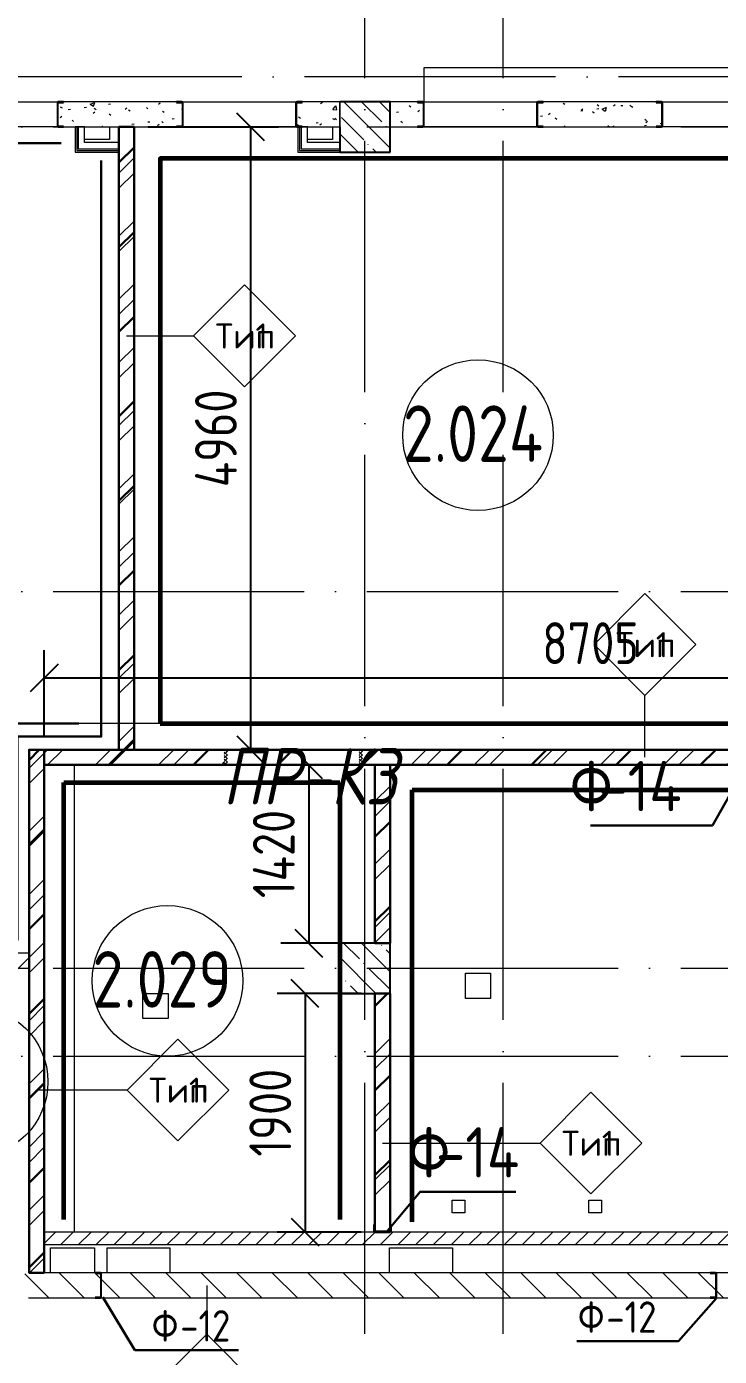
# Model space of a CAD drawing. Header units: millimetres. Extents: x -592259 to 288321, y -552984 to 293768.
# Drawn here: x 143814 to 149333, y -72401 to -61811 of the extents above; entities that cross this region are included whole.
import ezdxf

# ---------------------------------------------------------------- set-up
doc = ezdxf.new("R2010")
doc.units = ezdxf.units.MM
doc.linetypes.add('ADSK_Линия сетки', pattern=[2500, 2000, -250, 0, -250])
doc.layers.get('Defpoints').update_dxf_attribs({"color": 250})
for name, color, linetype, lineweight in [('0.2) Кирп 3.1 вып', 30, 'Continuous', 30), ('0.2) Кирпич 3 вып', 30, 'Continuous', 30), ('2)Фархверки', 40, 'Continuous', 30), ('2.3)Фарх 3 выполн.', 160, 'Continuous', 30), ('3.3) Перемычки 3 выполн', 5, 'Continuous', 30), ('4.2) Штук 4 вып', 6, 'Continuous', 60), ('4.7) Штук. 5 вып 3.7Шт', 6, 'Continuous', 30), ('A-AREA-____-IDEN', 250, 'Continuous', 9), ('A-DOOR-____-OTLN', 250, 'Continuous', 5), ('A-FLOR-____-OTLN', 250, 'Continuous', 9), ('A-WALL-____-IDEN', 250, 'Continuous', 9), ('A-WALL-____-MCUT', 250, 'Continuous', 13), ('A-WALL-____-PATT', 250, 'Continuous', 13), ('A-WALL-FNSH-MCUT', 250, 'Continuous', 13), ('I-WALL-____-OTLN', 250, 'Continuous', 9), ('S-COLS-____-MCUT', 250, 'Continuous', 25), ('S-COLS-____-OTLN', 250, 'Continuous', 9), ('S-GRID-____-OTLN', 250, 'Continuous', 9)]:
    doc.layers.add(name, color=color, linetype=linetype, lineweight=lineweight)
doc.styles.add('GOST Common_1', font='', dxfattribs={"width": 0.9, "height": 250})
doc.styles.add('ISOCPEUR', font='isocpeur.ttf', dxfattribs={"width": 0.8, "height": 100})
doc.styles.add('ISOCPEUR_3', font='isocpeur.ttf', dxfattribs={"height": 250})
doc.styles.add('ISOCPEUR_I_3', font='ГОСТ тип А.ttf', dxfattribs={"width": 0.9, "height": 100})
doc.styles.get("Standard").update_dxf_attribs({"font": 'ГОСТ тип А.ttf'})
doc.styles.get('GOST Common_1').set_extended_font_data('GOST Common')
doc.dimstyles.new('А3', dxfattribs={"dimtxt": 333, "dimasz": 222, "dimexe": 222, "dimexo": 111, "dimgap": 111, "dimtad": 1, "dimtoh": 1, "dimdec": 0, "dimrnd": 0.0015, "dimzin": 0, "dimdsep": 46, "dimtxsty": 'Standard', "dimblk": 'OBLIQUE', "dimcen": 0, "dimclrd": 7, "dimclre": 7, "dimclrt": 7, "dimadec": 0, "dimazin": 0, "dimtfac": 1, "dimtdec": 0, "dimtofl": 0, "dimtmove": 0, "dimatfit": 3, "dimfxl": 1, "dimtolj": 1, "dimtzin": 0, "dimarcsym": 0})
pattern_1 = [(45, (28708.77, -120984.93), (-251.4472, 251.4472), []), (45, (28708.77, -120603.93), (-251.4472, 251.4472), [])]
pattern_2 = [(135, (28708.77, -120984.93), (-142.5612, -142.5612), []), (135, (28851.33, -120984.93), (-142.5612, -142.5612), [252.016, -50.403, 3.353, -47.05])]
pattern_3 = [(50, (28708.77, -120984.93), (364.3679, -31.8783), [38.1, -419.1]), (355, (28708.77, -120984.93), (-70.4859, 382.1133), [30.48, -335.28]), (100.451, (28739.14, -120987.6), (293.885, 350.2334), [32.38, -356.18]), (46.184, (28708.77, -120883.33), (542.1585, -84.0858), [57.15, -628.65]), (96.636, (28753.95, -120890.34), (474.805, 494.8554), [48.57, -534.27]), (351.184, (28708.8, -120883.33), (474.8102, 494.85), [45.72, -502.92]), (21, (28759.57, -120908.73), (303.2285, -204.53046), [38.1, -419.1]), (326, (28759.57, -120908.73), (123.6039, 368.376), [30.48, -335.28]), (71.451, (28784.84, -120925.78), (426.8341, 163.8427), [32.38, -356.18]), (37.5, (28708.77, -120984.93), (6.17665, 169.11015), [16.764, -314.452, 16.764, -323.596, -336.55]), (37.5, (28708.77, -120984.93), (6.17665, 169.11015), [-671.576, 16.764, -319.786]), (7.5, (28708.77, -120984.93), (133.63888, 200.3615), [16.764, -177.292, 16.764, -306.832, -128.27]), (7.5, (28708.77, -120984.93), (133.63888, 200.3615), [-517.652, 16.764, -111.506]), (327.5, (28595.49, -120984.93), (271.18182, -11.45836), [16.764, -110.236, 16.764, -379.476, -525.78]), (327.5, (28595.49, -120984.93), (271.18182, -11.45836), [-523.24, 16.764, -509.016]), (317.5, (28544.7, -120984.93), (296.2585, 50.85285), [16.764, -148.336, 16.764, -246.38, -373.38]), (317.5, (28544.7, -120984.93), (296.2585, 50.85285), [-428.244, 16.764, -356.616])]

# ---------------------------------------------------------------- blocks, each defined once
blk = doc.blocks.new('ADSK_КолоннаНесущая_Швеллер_Гнутый_ГОСТ 8278-83 - 200х50х4_таб_1 2-38569602-АР1_Кладочный план 2 этажа С2и3')
at = {"layer": 'S-COLS-____-MCUT'}
for p, q in [((-10.1, 90), (-10.1, -90)), ((-6.1, -90), (-6.1, 90)), ((39.9, 100), (-0.1, 100)), ((-0.1, 96), (39.9, 96)), ((39.9, 96), (39.9, 100)), ((39.9, -96), (-0.1, -96)), ((-0.1, -100), (39.9, -100)), ((39.9, -100), (39.9, -96))]:
    blk.add_line(p, q, dxfattribs=at)
for centre, radius, start, end in [((-0.1, 90), 10, 90, 180), ((-0.1, 90), 6, 90, 180), ((-0.1, -90), 10, 180, 270), ((-0.1, -90), 6, 180, 270)]:
    blk.add_arc(centre, radius, start, end, dxfattribs=at)
blk = doc.blocks.new('ADSK_КолоннаНесущая_Швеллер_Гнутый_ГОСТ 8278-83 - 140х60х5_таб_1-39139442-АР1_Кладочный план 2 этажа С2и3')
at = {"layer": 'S-COLS-____-MCUT'}
for p, q in [((-16.2, 58), (-16.2, -58)), ((-11.2, -58), (-11.2, 58)), ((43.8, 70), (-4.2, 70)), ((-4.2, 65), (43.8, 65)), ((43.8, 65), (43.8, 70)), ((43.8, -65), (-4.2, -65)), ((-4.2, -70), (43.8, -70)), ((43.8, -70), (43.8, -65))]:
    blk.add_line(p, q, dxfattribs=at)
for centre, radius, start, end in [((-4.2, 58), 12, 90, 180), ((-4.2, 58), 7, 90, 180), ((-4.2, -58), 12, 180, 270), ((-4.2, -58), 7, 180, 270)]:
    blk.add_arc(centre, radius, start, end, dxfattribs=at)
blk = doc.blocks.new('ADSK_КолоннаНесущая_Швеллер_Гнутый_ГОСТ 8278-83 - 200х50х4_таб_1 2-V47-АР1_Кладочный план 2 этажа С2и3')
at = {"layer": 'S-COLS-____-MCUT'}
for p, q in [((-10.1, 90), (-10.1, -90)), ((-6.1, -90), (-6.1, 90)), ((39.9, 100), (-0.1, 100)), ((-0.1, 96), (39.9, 96)), ((39.9, 96), (39.9, 100)), ((39.9, -96), (-0.1, -96)), ((-0.1, -100), (39.9, -100)), ((39.9, -100), (39.9, -96))]:
    blk.add_line(p, q, dxfattribs=at)
for centre, radius, start, end in [((-0.1, 90), 10, 90, 180), ((-0.1, 90), 6, 90, 180), ((-0.1, -90), 10, 180, 270), ((-0.1, -90), 6, 180, 270)]:
    blk.add_arc(centre, radius, start, end, dxfattribs=at)
blk = doc.blocks.new('Дверь_СКБ_1Ст_Внутренняя - Д-32п_1100x2100h_Душ-42648261-АР1_Кладочный план 2 этажа С2и3')
at = {"layer": 'A-DOOR-____-OTLN'}
h = blk.add_hatch(dxfattribs=at)
h.set_pattern_fill('FP_24', color=256, style=0, pattern_type=2)
h.set_pattern_definition([(45, (-371.384, 124.685), (-14.1421, 14.1421), []), (135, (-371.384, 124.685), (-14.1421, -14.1421), [])])
h.paths.add_polyline_path([(-537.5, 60), (-537.5, -60), (-512.5, -60), (-512.5, 60)])
h = blk.add_hatch(dxfattribs=at)
h.set_pattern_fill('FP_23', color=256, style=0, pattern_type=2)
h.set_pattern_definition([(135, (1751.41, 124.685), (-14.14214, -14.14214), []), (225, (1751.41, 124.685), (14.14214, -14.14214), [])])
h.paths.add_polyline_path([(562.5, 60), (537.5, 60), (537.5, -60), (562.5, -60)])
blk = doc.blocks.new('AAR_СКБ_Марка_Помещения_мал - Номер-28977439-АР1_Кладочный план 2 этажа С2и3')
at = {"layer": 'A-AREA-____-IDEN'}
blk.add_circle((-0.028, 0), 3, dxfattribs=at)
blk = doc.blocks.new('ADSK_Марка_Стена - Типоразмер_ADSK_Марка-30564887-АР1_Кладочный план 2 этажа С2и3')
at = {"layer": 'A-WALL-____-IDEN'}
for p, q in [((-0.16, 4.37), (-4.21, 0.31)), ((3.9, 0.31), (-0.16, 4.37)), ((-4.21, 0.31), (-0.16, -3.74)), ((-0.16, -3.74), (3.9, 0.31))]:
    blk.add_line(p, q, dxfattribs=at)
blk = doc.blocks.new('_Oblique')
at = {"color": 0, "linetype": 'ByBlock', "lineweight": -2}
blk.add_line((-0.5, -0.5), (0.5, 0.5), dxfattribs=at)
blk = doc.blocks.new('*D5522')
at = {"color": 7, "lineweight": -2, "transparency": 16777216}
for p, q in [((143954, -67459), (143954, -66776)), ((152659, -67459), (152659, -66776)), ((143954, -66998), (152659, -66998))]:
    blk.add_line(p, q, dxfattribs=at)
at = {"layer": 'Defpoints', "color": 0, "transparency": 16777216}
for p in [(152659, -66998), (143954, -67570), (152659, -67570)]:
    blk.add_point(p, dxfattribs=at)
at = {"color": 7, "lineweight": -2, "transparency": 16777216, "xscale": 222, "yscale": 222, "zscale": 222, "rotation": 180}
blk.add_blockref('_Oblique', (143954, -66998), dxfattribs=at)
at = {"color": 7, "lineweight": -2, "transparency": 16777216, "xscale": 222, "yscale": 222, "zscale": 222}
blk.add_blockref('_Oblique', (152659, -66998), dxfattribs=at)
at = {"color": 7, "transparency": 16777216, "insert": (148306, -66721), "char_height": 333, "attachment_point": 5}
blk.add_mtext('\\A1;8705', dxfattribs=at)
blk = doc.blocks.new('*D5523')
at = {"color": 7, "lineweight": -2, "transparency": 16777216}
for p, q in [((143723, -67570), (143036, -67570)), ((143258, -67570), (143258, -71735)), ((143723, -71735), (143036, -71735))]:
    blk.add_line(p, q, dxfattribs=at)
at = {"layer": 'Defpoints', "color": 0, "transparency": 16777216}
for p in [(143834, -67570), (143258, -71735), (143834, -71735)]:
    blk.add_point(p, dxfattribs=at)
at = {"color": 7, "lineweight": -2, "transparency": 16777216, "xscale": 222, "yscale": 222, "zscale": 222}
for p, rotation in [((143258, -67570), 90), ((143258, -71735), 270)]:
    blk.add_blockref('_Oblique', p, dxfattribs=dict(at, rotation=rotation))
at = {"color": 7, "transparency": 16777216, "insert": (142981, -69652), "char_height": 333, "attachment_point": 5, "rotation": 90}
blk.add_mtext('\\A1;4165', dxfattribs=at)
blk = doc.blocks.new('*D5524')
at = {"color": 7, "lineweight": -2, "transparency": 16777216}
for p, q in [((146478, -67690), (145839, -67690)), ((146061, -67690), (146061, -69110)), ((146478, -69110), (145839, -69110))]:
    blk.add_line(p, q, dxfattribs=at)
at = {"layer": 'Defpoints', "color": 0, "transparency": 16777216}
for p in [(146589, -67690), (146061, -69110), (146589, -69110)]:
    blk.add_point(p, dxfattribs=at)
at = {"color": 7, "lineweight": -2, "transparency": 16777216, "xscale": 222, "yscale": 222, "zscale": 222}
for p, rotation in [((146061, -67690), 90), ((146061, -69110), 270)]:
    blk.add_blockref('_Oblique', p, dxfattribs=dict(at, rotation=rotation))
at = {"color": 7, "transparency": 16777216, "insert": (145783, -68400), "char_height": 333, "attachment_point": 5, "rotation": 90}
blk.add_mtext('\\A1;1420', dxfattribs=at)
blk = doc.blocks.new('*D5525')
at = {"color": 7, "lineweight": -2, "transparency": 16777216}
for p, q in [((146478, -69510), (145810, -69510)), ((146032, -69510), (146032, -71410)), ((146478, -71410), (145810, -71410))]:
    blk.add_line(p, q, dxfattribs=at)
at = {"layer": 'Defpoints', "color": 0, "transparency": 16777216}
for p in [(146589, -69510), (146032, -71410), (146589, -71410)]:
    blk.add_point(p, dxfattribs=at)
at = {"color": 7, "lineweight": -2, "transparency": 16777216, "xscale": 222, "yscale": 222, "zscale": 222}
for p, rotation in [((146032, -69510), 90), ((146032, -71410), 270)]:
    blk.add_blockref('_Oblique', p, dxfattribs=dict(at, rotation=rotation))
at = {"color": 7, "transparency": 16777216, "insert": (145755, -70460), "char_height": 333, "attachment_point": 5, "rotation": 90}
blk.add_mtext('\\A1;1900', dxfattribs=at)
blk = doc.blocks.new('*D5526')
at = {"color": 7, "lineweight": -2, "transparency": 16777216}
for p, q in [((144781, -62610), (145821, -62610)), ((145599, -67570), (145599, -62610)), ((144781, -67570), (145821, -67570))]:
    blk.add_line(p, q, dxfattribs=at)
at = {"layer": 'Defpoints', "color": 0, "transparency": 16777216}
for p in [(144670, -62610), (145599, -62610), (144670, -67570)]:
    blk.add_point(p, dxfattribs=at)
at = {"color": 7, "lineweight": -2, "transparency": 16777216, "xscale": 222, "yscale": 222, "zscale": 222}
for p, rotation in [((145599, -62610), 90), ((145599, -67570), 270)]:
    blk.add_blockref('_Oblique', p, dxfattribs=dict(at, rotation=rotation))
at = {"color": 7, "transparency": 16777216, "insert": (145322, -65090), "char_height": 333, "attachment_point": 5, "rotation": 90}
blk.add_mtext('\\A1;4960', dxfattribs=at)

msp = doc.modelspace()

# ---------------------------------------------------------------- hatches: boundary and pattern name
at = {"layer": '0.2) Кирпич 3 вып'}
h = msp.add_hatch(dxfattribs=at)
h.set_pattern_fill('ANSI31', color=256, scale=150)
h.paths.add_polyline_path([(159058.7515, -64819.933), (165207.2722, -64819.933), (165207.2722, -64939.933), (159058.7515, -64939.933)])
h.paths.add_polyline_path([(161409.2787, -68474.9347), (161888.7722, -68474.9347), (161888.7722, -68594.9347), (161409.2787, -68594.9347)])
h.paths.add_polyline_path([(161888.7722, -64939.933), (162008.7722, -64939.933), (162008.7722, -70534.9336), (161888.7722, -70534.9336)])
h.paths.add_polyline_path([(159058.7515, -68534.9347), (159178.7515, -68534.9347), (159178.7515, -64939.933), (159058.7515, -64939.933)])
h.paths.add_polyline_path([(155829.7509, -68534.9347), (161208.7503, -68534.9347), (161208.7503, -68654.9347), (155829.7509, -68654.9347)])
h.paths.add_polyline_path([(157958.7515, -69109.9342), (158078.7515, -69109.9342), (158078.7515, -68654.9347), (157958.7515, -68654.9347)])
h.paths.add_polyline_path([(157958.7515, -71737.4347), (158078.7503, -71737.4347), (158078.7503, -69509.9347), (157958.7515, -69509.9347)])
h.paths.add_polyline_path([(144549.7718, -67569.9347), (144669.7718, -67569.9347), (144669.7718, -62609.9347), (144549.7718, -62609.9347)])
h.paths.add_polyline_path([(143953.7722, -67569.9347), (152658.7718, -67569.9347), (152658.7718, -67689.9347), (143953.7722, -67689.9347)])
h.paths.add_polyline_path([(143953.7722, -71734.9336), (143833.7722, -71734.9336), (143833.7722, -67569.9347), (143953.7722, -67569.9347)])
h.paths.add_polyline_path([(146588.7728, -69109.9342), (146708.7728, -69109.9342), (146708.7728, -67689.9347), (146588.7728, -67689.9347)])
h.paths.add_polyline_path([(146588.7728, -71409.9347), (146708.7503, -71409.9347), (146708.7503, -69509.9343), (146588.7728, -69509.9343)])
at = {"layer": 'A-WALL-____-PATT', "lineweight": 15}
h = msp.add_hatch(dxfattribs=at)
h.set_pattern_fill('FP_83', color=256, style=0, pattern_type=2)
h.set_pattern_definition(pattern_3)
h.paths.add_polyline_path([(145058.7722, -62609.9347), (145058.7722, -62409.9347), (144058.7722, -62409.9347), (144058.7722, -62609.9347), (145012.6925, -62609.9347)])
h.paths.add_polyline_path([(142958.7503, -62609.9347), (143158.7722, -62609.9347), (143158.7722, -62409.9347), (142958.7503, -62409.9347)])
h.paths.add_polyline_path([(145958.7722, -62609.9347), (146308.7503, -62609.9347), (146308.7503, -62409.9347), (145958.7722, -62409.9347), (145958.7722, -62530.9962)])
h = msp.add_hatch(dxfattribs=at)
h.set_pattern_fill('FP_83', color=256, style=0, pattern_type=2)
h.set_pattern_definition(pattern_3)
h.paths.add_polyline_path([(150710.5839, -62609.9347), (151758.7503, -62609.9347), (151758.7503, -62409.9347), (149778.7722, -62409.9347), (149778.7722, -62609.9347)])
h.paths.add_polyline_path([(146978.7728, -62609.9347), (146978.7728, -62409.9347), (146708.7503, -62409.9347), (146708.7503, -62609.9347)])
h.paths.add_polyline_path([(147878.7728, -62609.9347), (148878.7722, -62609.9347), (148878.7722, -62409.9347), (147878.7728, -62409.9347)])
h = msp.add_hatch(dxfattribs=at)
h.set_pattern_fill('FP_12', color=256, style=0, pattern_type=2)
h.set_pattern_definition(pattern_1)
h.paths.add_polyline_path([(144549.7718, -67569.9347), (144669.7718, -67569.9347), (144669.7718, -62609.9342), (144549.7718, -62609.9342), (144549.7718, -64042.982)])
h = msp.add_hatch(dxfattribs=at)
h.set_pattern_fill('FP_12', color=256, style=0, pattern_type=2)
h.set_pattern_definition(pattern_1)
h.paths.add_polyline_path([(143953.7722, -71734.9336), (143953.7722, -67569.9347), (143833.7722, -67569.9347), (143833.7722, -71734.9336)])
h = msp.add_hatch(dxfattribs=at)
h.set_pattern_fill('FP_12', color=256, style=0, pattern_type=2)
h.set_pattern_definition(pattern_1)
h.paths.add_polyline_path([(152658.7718, -67689.9347), (152658.7718, -67569.9347), (150663.7722, -67569.9347), (150663.7722, -67689.9347), (150710.5839, -67689.9347)])
h.paths.add_polyline_path([(143953.7722, -67689.9347), (145388.7728, -67689.9347), (145388.7728, -67569.9347), (143953.7722, -67569.9347)])
h.paths.add_polyline_path([(146708.7728, -67689.9347), (149563.7722, -67689.9347), (149563.7722, -67569.9347), (146488.7728, -67569.9347), (146488.7728, -67689.9347), (146588.7728, -67689.9347)])
h = msp.add_hatch(dxfattribs=at)
h.set_pattern_fill('FP_12', color=256, style=0, pattern_type=2)
h.set_pattern_definition(pattern_1)
h.paths.add_polyline_path([(146708.7728, -71409.9347), (146708.7728, -69509.9343), (146588.7728, -69509.9343), (146588.7728, -71409.9347)])
h.paths.add_polyline_path([(146588.7728, -69109.9342), (146708.7728, -69109.9342), (146708.7728, -67689.9347), (146588.7728, -67689.9347), (146588.7728, -68074.9441)])
h = msp.add_hatch(dxfattribs=at)
h.set_pattern_fill('FP_12', color=256, style=0, pattern_type=2)
h.set_pattern_definition(pattern_1)
h.paths.add_polyline_path([(143833.7722, -69309.9342), (143833.7722, -69189.9342), (142958.7652, -69189.9342), (142958.7652, -69309.9342)])
h.paths.add_polyline_path([(142558.7652, -69309.9342), (142558.7652, -69189.9342), (142508.7722, -69189.9342), (142508.7722, -69309.9342)])
h.paths.add_polyline_path([(141838.7722, -69309.9342), (142108.7722, -69309.9342), (142108.7722, -69189.9342), (141838.7722, -69189.9342)])
h = msp.add_hatch(dxfattribs=at)
h.set_pattern_fill('FP_16', color=94, style=0, pattern_type=2)
h.set_pattern_definition([(45, (28708.77, -120984.93), (-70.71068, 70.71068), [])])
h.paths.add_polyline_path([(152428.7718, -71509.9347), (152658.7718, -71509.9347), (152658.7718, -71409.9347), (152418.7718, -71409.9347), (152418.7718, -71429.9347), (152383.7718, -71429.9347), (152383.7718, -71409.9347), (152373.7718, -71427.2553), (152343.7718, -71409.9347), (152173.7718, -71409.9347), (152173.7718, -71429.9347), (152138.7718, -71429.9347), (152138.7718, -71409.9347), (143953.7722, -71409.9347), (143953.7722, -71509.9347), (152418.7718, -71509.9347)])
h = msp.add_hatch(dxfattribs=at)
h.set_pattern_fill('FP_1', color=256, style=0, pattern_type=2)
h.set_pattern_definition([(135, (28708.77, -120984.93), (-141.42136, -141.42136), [])])
h.paths.add_polyline_path([(152858.7718, -71934.9336), (152858.7718, -71734.9336), (143798.7722, -71734.9336), (143798.7722, -71934.9336), (150710.5839, -71934.9336)])
h.paths.add_polyline_path([(140739.2739, -71934.9336), (142698.7722, -71934.9336), (142698.7722, -71734.9336), (137808.8181, -71734.9336), (137808.8181, -71934.9336), (139314.8011, -71934.9336)])
at = {"layer": 'S-COLS-____-OTLN', "lineweight": 5}
h = msp.add_hatch(dxfattribs=at)
h.set_pattern_fill('FP_40', color=256, style=0, pattern_type=2)
h.set_pattern_definition(pattern_2)
h.paths.add_polyline_path([(146308.7503, -62809.9347), (146708.7503, -62809.9347), (146708.7503, -62409.9347), (146308.7503, -62409.9347), (146308.7503, -62609.9347)])
h = msp.add_hatch(dxfattribs=at)
h.set_pattern_fill('FP_40', color=256, style=0, pattern_type=2)
h.set_pattern_definition(pattern_2)
h.paths.add_polyline_path([(146308.7503, -69509.9342), (146708.7503, -69509.9342), (146708.7503, -69109.9342), (146308.7503, -69109.9342)])

# ---------------------------------------------------------------- linework, layer by layer
at = {"layer": '0.2) Кирп 3.1 вып'}
for points in [[(144549.7718, -67569.9347), (144669.7718, -67569.9347), (144669.7718, -62609.9347), (144549.7718, -62609.9347)], [(143953.7722, -71734.9336), (143833.7722, -71734.9336), (143833.7722, -67569.9347), (143953.7722, -67569.9347)], [(143953.7722, -67569.9347), (152658.7718, -67569.9347), (152658.7718, -67689.9347), (143953.7722, -67689.9347)], [(146588.7728, -69109.9342), (146708.7728, -69109.9342), (146708.7728, -67689.9347), (146588.7728, -67689.9347)], [(146588.7728, -71409.9347), (146708.7503, -71409.9347), (146708.7503, -69509.9343), (146588.7728, -69509.9343)]]:
    msp.add_lwpolyline(points, close=True, dxfattribs=at)
at = {"layer": '2)Фархверки'}
for points in [[(144421.6854, -71929.8967), (144676.8867, -72350.2283), (144801.9855, -72350.2283), (145501.9855, -72350.2283)], [(149306.4076, -71939.9046), (149006.1707, -72280.1731), (148896.0838, -72280.1731), (148196.0838, -72280.1731)]]:
    msp.add_lwpolyline(points, dxfattribs=at)
at = {"layer": '2.3)Фарх 3 выполн.'}
for points in [[(149565.4939, -67666.001), (149276.68, -68173.6134), (149005.37, -68173.6134), (148305.37, -68173.6134)], [(146689.5349, -71400.3756), (146948.4893, -71089.6304), (147011.7892, -71089.6304), (147711.7892, -71089.6304)]]:
    msp.add_lwpolyline(points, dxfattribs=at)
at = {"layer": '4.2) Штук 4 вып'}
for p, q in [((144110.6601, -67829.2751), (146309.6589, -67829.2751)), ((144110.6601, -71309.3375), (144110.6601, -67829.2751)), ((146309.6589, -67829.2751), (146309.6589, -71309.3375)), ((146884.9688, -67889.3001), (152527.6864, -67889.3001)), ((146884.9688, -71330.0786), (146884.9688, -67889.3001))]:
    msp.add_line(p, q, dxfattribs=at)
msp.add_lwpolyline([(144877.5112, -67359.9342), (152381.9336, -67359.9342), (152381.9336, -62862.3579), (144877.5112, -62862.3579)], close=True, dxfattribs=at)
at = {"layer": '4.7) Штук. 5 вып 3.7Шт'}
for points in [[(139417.8384, -71644.5195), (137898.6504, -71644.5195), (137898.6504, -62784.4899), (141901.6238, -62784.4899), (141901.6238, -62942.0476), (143113.141, -62942.0476), (143113.141, -62739.7908), (144090.2055, -62739.7908)], [(144408.7234, -62877.4848), (144408.7234, -67465.3562), (143741.2315, -67465.3562), (143741.2315, -69086.3125), (143027.6304, -69086.3125), (143027.6304, -69007.9623), (142053.5194, -69007.9623)]]:
    msp.add_lwpolyline(points, dxfattribs=at)
at = {"layer": '4.7) Штук. 5 вып 3.7Шт', "color": 30, "true_color": 0xf26722}
msp.add_lwpolyline([(143647.8631, -67359.9342), (144230.1176, -67359.9342)], dxfattribs=at)
at = {"layer": 'A-FLOR-____-OTLN'}
for p, q in [((146978.7728, -62139.9342), (146978.7728, -62409.9336)), ((150438.8423, -62139.9342), (146978.7728, -62139.9342)), ((144473.7722, -62609.9347), (144473.7722, -62709.9336)), ((146250.6801, -62609.9347), (146250.6801, -62709.9342)), ((144473.7722, -62709.9336), (144275.6801, -62709.9336)), ((146250.6801, -62709.9342), (146050.6801, -62709.9342)), ((144193.7722, -67689.9347), (144193.7722, -71409.9347)), ((147308.7728, -69549.9342), (147308.7728, -69349.9342)), ((147308.7728, -69349.9342), (147508.7728, -69349.9342)), ((147508.7728, -69349.9342), (147508.7728, -69549.9342)), ((144740.2459, -69709.9347), (144740.2459, -69509.9347)), ((144740.2459, -69509.9347), (144940.2459, -69509.9347)), ((144940.2459, -69509.9347), (144940.2459, -69709.9347)), ((147508.7728, -69549.9342), (147308.7728, -69549.9342)), ((144940.2459, -69709.9347), (144740.2459, -69709.9347)), ((147205.0722, -71256.4899), (147205.0722, -71156.4899)), ((147205.0722, -71156.4899), (147305.0722, -71156.4899)), ((147305.0722, -71156.4899), (147305.0722, -71256.4899)), ((148292.4938, -71256.4899), (148292.4938, -71156.4899)), ((148292.4938, -71156.4899), (148392.4938, -71156.4899)), ((148392.4938, -71156.4899), (148392.4938, -71256.4899)), ((147305.0722, -71256.4899), (147205.0722, -71256.4899)), ((148392.4938, -71256.4899), (148292.4938, -71256.4899)), ((144003.7509, -71734.9336), (144003.7509, -71534.9336)), ((144003.7509, -71534.9336), (144353.7509, -71534.9336)), ((144353.7509, -71534.9336), (144353.7509, -71734.9336)), ((144455.6119, -71734.9336), (144455.6119, -71534.9336)), ((144455.6119, -71534.9336), (144955.6119, -71534.9336)), ((144955.6119, -71534.9336), (144955.6119, -71734.9336)), ((146705.628, -71734.9336), (146705.628, -71534.9336)), ((146705.628, -71534.9336), (147205.628, -71534.9336)), ((147205.628, -71534.9336), (147205.628, -71734.9336))]:
    msp.add_line(p, q, dxfattribs=at)
at = {"layer": 'A-WALL-____-IDEN'}
for p, q in [((144609.7718, -64273.237), (145143.8981, -64273.237)), ((148738.9733, -67629.9347), (148738.9733, -67137.2504)), ((143893.7722, -70278.9647), (144614.2213, -70278.9647)), ((146648.7728, -70701.8956), (147903.1478, -70701.8956)), ((145248.5971, -71834.9336), (145248.5971, -72222.6472))]:
    msp.add_line(p, q, dxfattribs=at)
at = {"layer": 'A-WALL-____-MCUT', "color": 7, "lineweight": 15}
for p, q in [((145058.7722, -62409.9347), (144058.7722, -62409.9347)), ((144058.7722, -62409.9347), (144058.7722, -62609.9347)), ((145058.7722, -62609.9347), (145058.7722, -62409.9347)), ((146308.7503, -62409.9347), (145958.7722, -62409.9347)), ((145958.7722, -62409.9347), (145958.7722, -62609.9347)), ((146978.7728, -62409.9347), (146708.7503, -62409.9347)), ((146708.7503, -62409.9347), (146708.7503, -62609.9347)), ((146978.7728, -62609.9347), (146978.7728, -62409.9347)), ((148878.7722, -62409.9347), (147878.7728, -62409.9347)), ((147878.7728, -62409.9347), (147878.7728, -62609.9347)), ((148878.7722, -62609.9347), (148878.7722, -62409.9347)), ((144058.7722, -62609.9347), (145058.7722, -62609.9347)), ((144669.7718, -62609.9342), (144549.7718, -62609.9342)), ((144549.7718, -62609.9342), (144549.7718, -67569.9347)), ((144669.7718, -67569.9347), (144669.7718, -62609.9342)), ((145958.7722, -62609.9347), (146308.7503, -62609.9347)), ((146708.7503, -62609.9347), (146978.7728, -62609.9347)), ((147878.7728, -62609.9347), (148878.7722, -62609.9347)), ((143833.7722, -67569.9347), (143833.7722, -69189.9342)), ((145358.7728, -67569.9347), (143833.7722, -67569.9347)), ((149533.7722, -67569.9347), (146518.7728, -67569.9347)), ((143953.7722, -71734.9336), (143953.7722, -67689.9347)), ((143953.7722, -67689.9347), (145358.7728, -67689.9347)), ((146518.7728, -67689.9347), (146588.7728, -67689.9347)), ((146588.7728, -67689.9347), (146588.7728, -69109.9342)), ((146708.7728, -67689.9347), (149533.7722, -67689.9347)), ((146708.7728, -69109.9342), (146708.7728, -67689.9347)), ((143833.7722, -69189.9342), (142958.7652, -69189.9342)), ((142958.7652, -69309.9342), (143833.7722, -69309.9342)), ((143833.7722, -69309.9342), (143833.7722, -71734.9336)), ((146588.7728, -69509.9343), (146588.7728, -71409.9347)), ((146708.7728, -71409.9347), (146708.7728, -69509.9343)), ((143833.7722, -71734.9336), (143828.7722, -71734.9336)), ((152658.7718, -71734.9336), (143953.7722, -71734.9336)), ((143828.7722, -71934.9336), (152858.7718, -71934.9336))]:
    msp.add_line(p, q, dxfattribs=at)
at = {"layer": 'A-WALL-____-MCUT', "lineweight": 15}
for p, q in [((146308.7503, -62609.9347), (146308.7503, -62409.9347)), ((146588.7728, -69109.9342), (146708.7728, -69109.9342)), ((146708.7728, -69509.9343), (146588.7728, -69509.9343)), ((146588.7728, -71409.9347), (146708.7728, -71409.9347)), ((143833.7722, -71734.9336), (143953.7722, -71734.9336))]:
    msp.add_line(p, q, dxfattribs=at)
at = {"layer": 'A-WALL-____-MCUT', "color": 42, "lineweight": 15}
for p, q in [((144213.1801, -62609.9347), (144213.1801, -62797.4347)), ((145988.1473, -62609.9347), (145988.1472, -62797.4347)), ((144213.1801, -62797.4347), (144549.7718, -62797.4347)), ((145988.1472, -62797.4347), (146308.7503, -62797.4347))]:
    msp.add_line(p, q, dxfattribs=at)
at = {"layer": 'A-WALL-____-MCUT', "color": 30, "lineweight": 15}
for p, q in [((144275.6801, -62609.9347), (144225.6801, -62609.9347)), ((144225.6801, -62609.9347), (144225.6801, -62784.9347)), ((144275.6801, -62734.9347), (144275.6801, -62609.9347)), ((146000.6473, -62609.9347), (146000.6472, -62784.9347)), ((146050.6473, -62609.9347), (146000.6473, -62609.9347)), ((146050.6472, -62734.9347), (146050.6473, -62609.9347)), ((144225.6801, -62784.9347), (144549.7718, -62784.9347)), ((144549.7718, -62734.9347), (144275.6801, -62734.9347)), ((146000.6472, -62784.9347), (146308.7503, -62784.9347)), ((146308.7503, -62734.9347), (146050.6472, -62734.9347)), ((146308.7503, -62784.9347), (146308.7503, -62734.9347))]:
    msp.add_line(p, q, dxfattribs=at)
at = {"layer": 'A-WALL-____-MCUT', "color": 84, "lineweight": 15}
for p, q in [((146588.7728, -71409.9347), (143953.7722, -71409.9347)), ((152138.7718, -71409.9347), (146708.7728, -71409.9347)), ((143953.7722, -71509.9347), (152658.7718, -71509.9347))]:
    msp.add_line(p, q, dxfattribs=at)
at = {"layer": 'A-WALL-FNSH-MCUT', "lineweight": 15}
for p, q in [((144225.6801, -62609.9347), (144200.6801, -62609.9347)), ((144200.6801, -62609.9347), (144200.6801, -62809.9347)), ((145975.6473, -62609.9347), (145975.6472, -62809.9347)), ((146000.6473, -62609.9347), (145975.6473, -62609.9347)), ((146308.7503, -62809.9347), (146308.7503, -62784.9347)), ((144200.6801, -62809.9347), (144549.7718, -62809.9347)), ((145975.6472, -62809.9347), (146308.7503, -62809.9347))]:
    msp.add_line(p, q, dxfattribs=at)
at = {"layer": 'I-WALL-____-OTLN', "lineweight": 15}
for p, q in [((143158.7722, -62409.9347), (144058.7722, -62409.9347)), ((145058.7722, -62409.9347), (145958.7722, -62409.9347)), ((146978.7728, -62409.9347), (147878.7728, -62409.9347)), ((148878.7722, -62409.9347), (149778.7722, -62409.9347)), ((144058.7722, -62609.9347), (143158.7722, -62609.9347)), ((145958.7722, -62609.9347), (145058.7722, -62609.9347)), ((147878.7728, -62609.9347), (146978.7728, -62609.9347)), ((149778.7722, -62609.9347), (148878.7722, -62609.9347))]:
    msp.add_line(p, q, dxfattribs=at)
at = {"layer": 'S-COLS-____-MCUT'}
for p, q in [((146708.7503, -62409.9347), (146308.7503, -62409.9347)), ((146708.7503, -62809.9347), (146708.7503, -62409.9347)), ((146308.7503, -62609.9347), (146308.7503, -62809.9347)), ((146308.7503, -62809.9347), (146708.7503, -62809.9347)), ((146588.7728, -69109.9342), (146308.7503, -69109.9342)), ((146308.7503, -69109.9342), (146308.7503, -69509.9342)), ((146708.7503, -69509.9342), (146708.7503, -69109.9342)), ((146308.7503, -69509.9342), (146588.7728, -69509.9342))]:
    msp.add_line(p, q, dxfattribs=at)
at = {"layer": 'S-COLS-____-OTLN'}
for p, q in [((146308.7503, -62409.9347), (146308.7503, -62609.9347)), ((146708.7503, -69109.9342), (146588.7728, -69109.9342)), ((146588.7728, -69509.9342), (146708.7503, -69509.9342))]:
    msp.add_line(p, q, dxfattribs=at)
at = {"layer": 'S-GRID-____-OTLN', "linetype": 'ADSK_Линия сетки'}
for p, q in [((146508.7722, -124723.7741), (146508.7722, -59782.9296)), ((147608.7722, -124723.7741), (147608.7722, -59782.9296)), ((185529.6518, -62209.9342), (128028.7722, -62209.9342)), ((94022.7944, -62609.9342), (184259.6518, -62609.9342)), ((94022.7944, -66309.9342), (185529.6518, -66309.9342)), ((185529.6518, -67359.9342), (128028.7722, -67359.9342)), ((94022.7944, -69309.9342), (185529.6518, -69309.9342)), ((94022.7944, -70009.9342), (185529.6518, -70009.9342))]:
    msp.add_line(p, q, dxfattribs=at)

# ---------------------------------------------------------------- block references
at = {"layer": 'A-AREA-____-IDEN', "xscale": 200, "yscale": 200, "zscale": 99.99999999999993}
for p in [(147415.0955, -65064.4923), (144941.7592, -69409.9342), (143389.0698, -70213.9883)]:
    msp.add_blockref('AAR_СКБ_Марка_Помещения_мал - Номер-28977439-АР1_Кладочный план 2 этажа С2и3', p, dxfattribs=at)
at = {"layer": 'A-DOOR-____-OTLN', "color": 255, "rotation": 180}
msp.add_blockref('Дверь_СКБ_1Ст_Внутренняя - Д-32п_1100x2100h_Душ-42648261-АР1_Кладочный план 2 этажа С2и3', (145951.2728, -67629.9347), dxfattribs=at)
at = {"layer": 'A-WALL-____-IDEN', "xscale": 99.99999999999993, "yscale": 99.99999999999993, "zscale": 99.99999999999993}
for p in [(145565.24, -64304.487), (148754.5983, -66762.7835), (145035.5632, -70310.2147), (148324.4897, -70733.1456), (145264.2221, -72659.6141)]:
    msp.add_blockref('ADSK_Марка_Стена - Типоразмер_ADSK_Марка-30564887-АР1_Кладочный план 2 этажа С2и3', p, dxfattribs=at)
at = {"layer": 'S-COLS-____-OTLN'}
for p in [(144068.8722, -62509.9336), (145968.8722, -62509.9336), (147888.8728, -62509.9336)]:
    msp.add_blockref('ADSK_КолоннаНесущая_Швеллер_Гнутый_ГОСТ 8278-83 - 200х50х4_таб_1 2-38569602-АР1_Кладочный план 2 этажа С2и3', p, dxfattribs=at)
for name, p, rotation in [('ADSK_КолоннаНесущая_Швеллер_Гнутый_ГОСТ 8278-83 - 200х50х4_таб_1 2-38569602-АР1_Кладочный план 2 этажа С2и3', (145048.6722, -62509.9932), 180), ('ADSK_КолоннаНесущая_Швеллер_Гнутый_ГОСТ 8278-83 - 200х50х4_таб_1 2-38569602-АР1_Кладочный план 2 этажа С2и3', (146968.6728, -62509.9932), 180), ('ADSK_КолоннаНесущая_Швеллер_Гнутый_ГОСТ 8278-83 - 200х50х4_таб_1 2-38569602-АР1_Кладочный план 2 этажа С2и3', (148868.6722, -62509.9932), 180), ('ADSK_КолоннаНесущая_Швеллер_Гнутый_ГОСТ 8278-83 - 140х60х5_таб_1-39139442-АР1_Кладочный план 2 этажа С2и3', (146648.7728, -71393.7347), 90.00000000000138), ('ADSK_КолоннаНесущая_Швеллер_Гнутый_ГОСТ 8278-83 - 200х50х4_таб_1 2-V47-АР1_Кладочный план 2 этажа С2и3', (144398.7181, -71834.9336), 180), ('ADSK_КолоннаНесущая_Швеллер_Гнутый_ГОСТ 8278-83 - 200х50х4_таб_1 2-V47-АР1_Кладочный план 2 этажа С2и3', (149298.7181, -71834.9336), 180)]:
    msp.add_blockref(name, p, dxfattribs=dict(at, rotation=rotation))

# ---------------------------------------------------------------- texts
at = {"layer": '2)Фархверки', "char_height": 250, "attachment_point": 1, "style": 'GOST Common_1'}
for s, insert, width in [('\\fGOST Common|b0|i0|c204|p34|;\\W.9;Ф', (148205.153, -71962.3355), 274.177125), ('-12', (148431.3717, -71962.3355), 526.708687), ('\\fGOST Common|b0|i0|c204|p34|;\\W.9;Ф', (144811.0546, -72032.3908), 274.177125), ('-12', (145037.2734, -72032.3908), 526.708687)]:
    msp.add_mtext(s, dxfattribs=dict(at, insert=insert, width=width))
at = {"layer": '2.3)Фарх 3 выполн.', "char_height": 400, "attachment_point": 1, "style": 'GOST Common_1'}
for s, insert, width in [('\\fGOST Common|b0|i0|c204|p34|;\\W.9;Ф', (148141.8462, -67659.5842), 274.177125), ('-14', (148368.0649, -67659.5842), 548.35425), ('\\fGOST Common|b0|i0|c204|p34|;\\W.9;Ф', (146848.2654, -70575.6013), 274.177125), ('-14', (147074.4842, -70575.6013), 548.35425)]:
    msp.add_mtext(s, dxfattribs=dict(at, insert=insert, width=width))
at = {"layer": '3.3) Перемычки 3 выполн', "insert": (145375.0288, -67555.8036), "char_height": 450, "width": 141.097, "attachment_point": 1, "style": 'ISOCPEUR_I_3'}
msp.add_mtext('{\\fISOCPEUR|b0|i1|c204|p34;\\W0.8;ПР-К3}', dxfattribs=at)
at = {"layer": 'A-AREA-____-IDEN', "char_height": 450, "width": 673.4175, "attachment_point": 1, "style": 'ISOCPEUR'}
for s, insert in [('2.024', (146811.5782, -64827.5425)), ('2.029', (144338.2418, -69172.9843))]:
    msp.add_mtext(s, dxfattribs=dict(at, insert=insert))
at = {"layer": 'A-WALL-____-IDEN', "char_height": 200, "attachment_point": 1, "style": 'ISOCPEUR_3'}
for s, insert, width in [('Тип', (145316.9591, -64174.8183), 387.215062), (' 1', (145636.4435, -64174.8183), 190.801625), ('Тип', (148506.3175, -66633.1148), 387.215062), (' 1', (148825.8019, -66633.1148), 190.801625), ('Тип', (144787.2824, -70180.5461), 387.215062), (' 1', (145106.7668, -70180.5461), 190.801625), ('Тип', (148076.2089, -70603.477), 387.215062), (' 1', (148395.6933, -70603.477), 190.801625)]:
    msp.add_mtext(s, dxfattribs=dict(at, insert=insert, width=width))

# ---------------------------------------------------------------- dimensions: what is measured, and where the dimension line sits
for base, p1, p2, picture, middle in [((145599.1638, -62609.9347), (144669.7718, -67569.9347), (144669.7718, -62609.9347), '*D5526', (145321.6638, -65089.9347)), ((143258.2317, -71734.9336), (143833.7722, -67569.9347), (143833.7722, -71734.9336), '*D5523', (142980.7317, -69652.4342)), ((146060.8159, -69109.9342), (146588.7728, -67689.9347), (146588.7728, -69109.9342), '*D5524', (145783.3159, -68399.9345)), ((146032.4145, -71409.9347), (146588.7728, -69509.9343), (146588.7728, -71409.9347), '*D5525', (145754.9145, -70459.9345))]:
    dim = msp.add_linear_dim(base=base, p1=p1, p2=p2, angle=90, dimstyle='А3')
    dim.commit()
    dim.dimension.update_dxf_attribs({"geometry": picture, "text_midpoint": middle})
dim = msp.add_linear_dim(base=(152658.7718, -66998.3054), p1=(143953.7722, -67569.9347), p2=(152658.7718, -67569.9347), dimstyle='А3')
dim.commit()
dim.dimension.update_dxf_attribs({"geometry": '*D5522', "text_midpoint": (148306.272, -66720.8054)})

doc.saveas('drawing.dxf')
